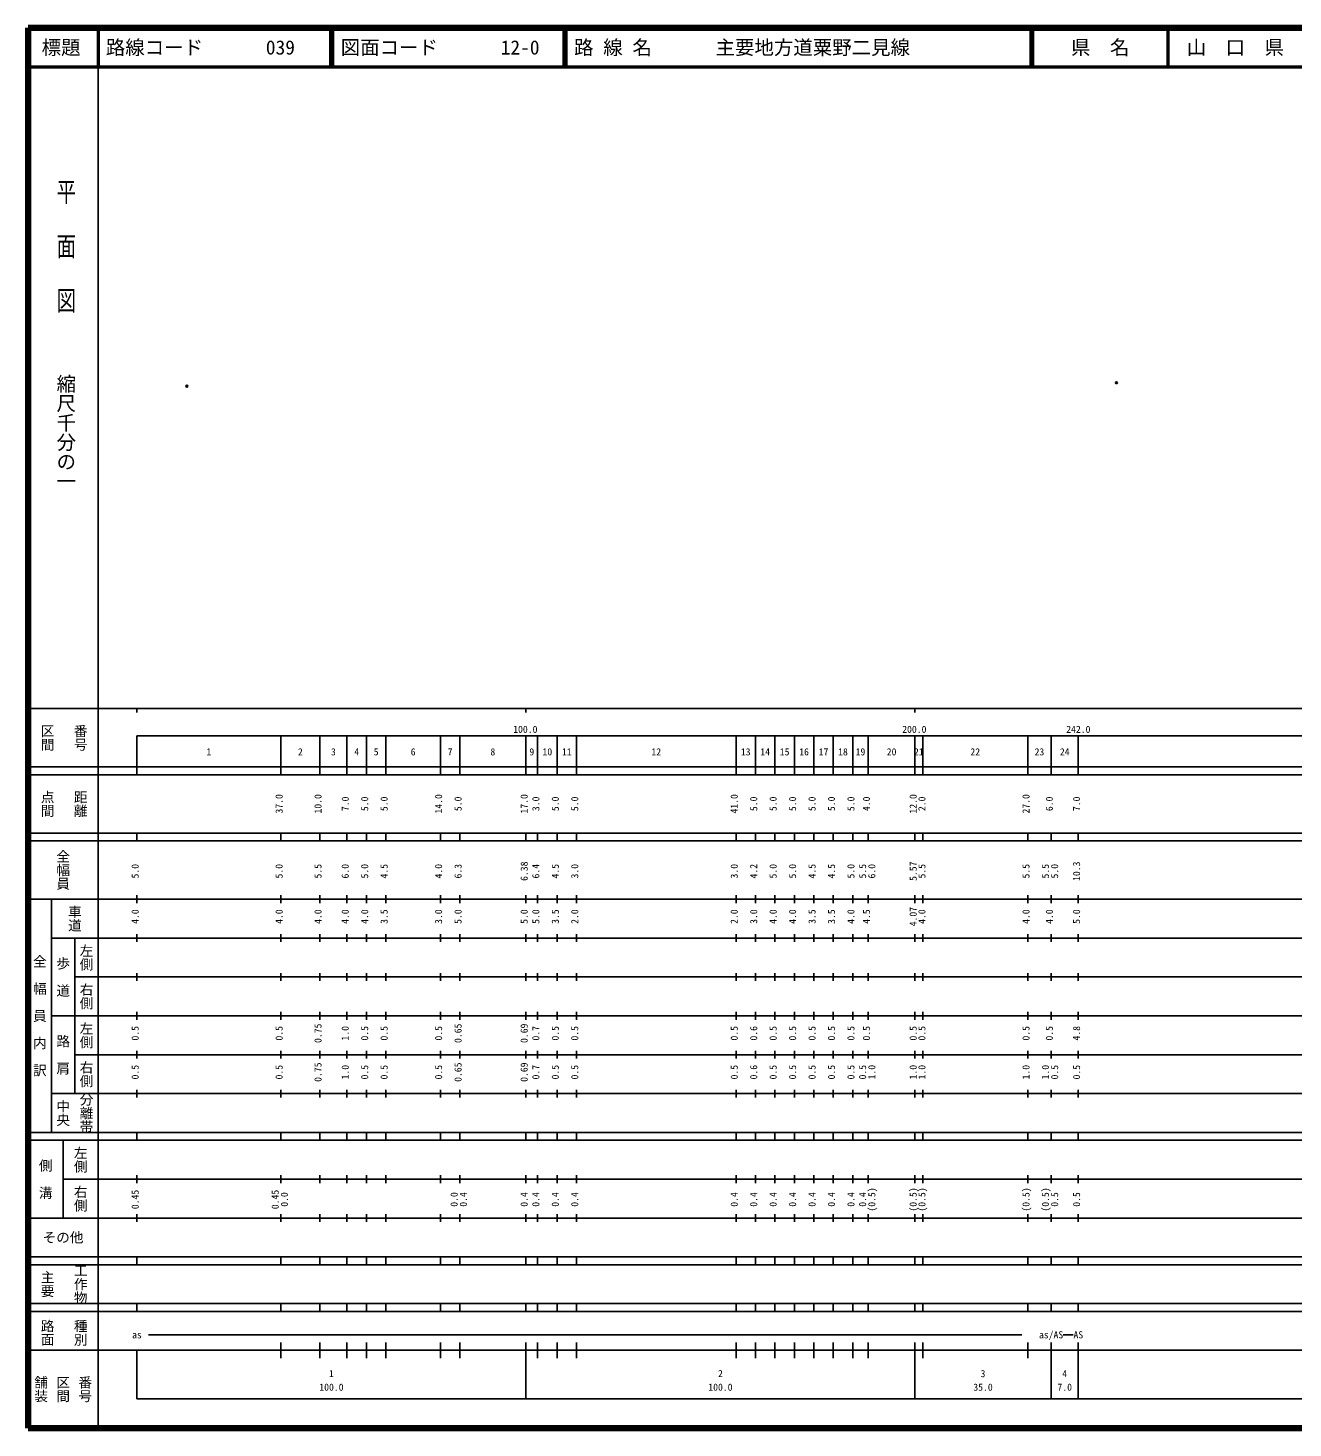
# Model space of a CAD drawing. Units: millimetres on the paper. Extents: x 40 to 680, y 20 to 380.
# Drawn here: x 40 to 365.2, y 20 to 380 of the extents above; entities that cross this region are included whole.
import ezdxf
from ezdxf.enums import TextEntityAlignment as Align

# ---------------------------------------------------------------- set-up
doc = ezdxf.new("R2010")
doc.units = ezdxf.units.MM
doc.header["$PDMODE"] = 32
doc.header["$PDSIZE"] = 0.5
doc.layers.add('M-OTRS', color=6, linetype='Continuous')
doc.layers.add('M-TTL-TXT', color=7, linetype='Continuous')
for name, color, linetype, lineweight in [('M-TTL', 2, 'Continuous', 140), ('M-TTL-BAND', 7, 'Continuous', 25), ('M-TTL-LINE', 7, 'Continuous', 50)]:
    doc.layers.add(name, color=color, linetype=linetype, lineweight=lineweight)
doc.styles.add('@ＭＳ ゴシック', font='')
doc.styles.add('ＭＳ ゴシック', font='')
doc.styles.get('@ＭＳ ゴシック').set_extended_font_data('@MS Gothic')
doc.styles.get('ＭＳ ゴシック').set_extended_font_data('MS Gothic')

msp = doc.modelspace()

# ---------------------------------------------------------------- linework, layer by layer
at = {"layer": 'M-OTRS'}
for p in [(80.857, 287.876), (319.78, 288.794)]:
    msp.add_point(p, dxfattribs=at)
at = {"layer": 'M-TTL'}
for p, q in [((40, 380), (40, 20)), ((680, 380), (40, 380)), ((40, 20), (680, 20))]:
    msp.add_line(p, q, dxfattribs=at)
at = {"layer": 'M-TTL-BAND'}
for p, q in [((58, 370), (58, 20)), ((40, 205), (579, 205)), ((68, 205), (68, 204)), ((168, 205), (168, 204)), ((268, 205), (268, 204)), ((68, 198), (579, 198)), ((68, 198), (68, 188)), ((105, 188), (105, 198)), ((115, 188), (115, 198)), ((122, 188), (122, 198)), ((127, 188), (127, 198)), ((132, 188), (132, 198)), ((146, 188), (146, 198)), ((151, 188), (151, 198)), ((168, 188), (168, 198)), ((171, 188), (171, 198)), ((176, 188), (176, 198)), ((181, 188), (181, 198)), ((222, 188), (222, 198)), ((227, 188), (227, 198)), ((232, 188), (232, 198)), ((237, 188), (237, 198)), ((242, 188), (242, 198)), ((247, 188), (247, 198)), ((252, 188), (252, 198)), ((256, 188), (256, 198)), ((268, 188), (268, 198)), ((270, 188), (270, 198)), ((297, 188), (297, 198)), ((303, 188), (303, 198)), ((310, 188), (310, 198)), ((40, 190), (579, 190)), ((40, 188), (579, 188)), ((40, 173), (579, 173)), ((68, 171), (68, 173)), ((105, 171), (105, 173)), ((115, 171), (115, 173)), ((122, 171), (122, 173)), ((127, 171), (127, 173)), ((132, 171), (132, 173)), ((146, 171), (146, 173)), ((151, 171), (151, 173)), ((168, 171), (168, 173)), ((171, 171), (171, 173)), ((176, 171), (176, 173)), ((181, 171), (181, 173)), ((222, 171), (222, 173)), ((227, 171), (227, 173)), ((232, 171), (232, 173)), ((237, 171), (237, 173)), ((242, 171), (242, 173)), ((247, 171), (247, 173)), ((252, 171), (252, 173)), ((256, 171), (256, 173)), ((268, 171), (268, 173)), ((270, 171), (270, 173)), ((297, 171), (297, 173)), ((303, 171), (303, 173)), ((310, 171), (310, 173)), ((40, 171), (579, 171)), ((40, 156), (579, 156)), ((46, 96), (46, 156)), ((68, 155), (68, 157)), ((105, 155), (105, 157)), ((115, 155), (115, 157)), ((122, 155), (122, 157)), ((127, 155), (127, 157)), ((132, 155), (132, 157)), ((146, 155), (146, 157)), ((151, 155), (151, 157)), ((168, 155), (168, 157)), ((171, 155), (171, 157)), ((176, 155), (176, 157)), ((181, 155), (181, 157)), ((222, 155), (222, 157)), ((227, 155), (227, 157)), ((232, 155), (232, 157)), ((237, 155), (237, 157)), ((242, 155), (242, 157)), ((247, 155), (247, 157)), ((252, 155), (252, 157)), ((256, 155), (256, 157)), ((268, 155), (268, 157)), ((270, 155), (270, 157)), ((297, 155), (297, 157)), ((303, 155), (303, 157)), ((310, 155), (310, 157)), ((46, 146), (579, 146)), ((52, 146), (52, 106)), ((68, 145), (68, 147)), ((105, 145), (105, 147)), ((115, 145), (115, 147)), ((122, 145), (122, 147)), ((127, 145), (127, 147)), ((132, 145), (132, 147)), ((146, 145), (146, 147)), ((151, 145), (151, 147)), ((168, 145), (168, 147)), ((171, 145), (171, 147)), ((176, 145), (176, 147)), ((181, 145), (181, 147)), ((222, 145), (222, 147)), ((227, 145), (227, 147)), ((232, 145), (232, 147)), ((237, 145), (237, 147)), ((242, 145), (242, 147)), ((247, 145), (247, 147)), ((252, 145), (252, 147)), ((256, 145), (256, 147)), ((268, 145), (268, 147)), ((270, 145), (270, 147)), ((297, 145), (297, 147)), ((303, 145), (303, 147)), ((310, 145), (310, 147)), ((68, 135), (68, 137)), ((105, 135), (105, 137)), ((115, 135), (115, 137)), ((122, 135), (122, 137)), ((127, 135), (127, 137)), ((132, 135), (132, 137)), ((146, 135), (146, 137)), ((151, 135), (151, 137)), ((168, 135), (168, 137)), ((171, 135), (171, 137)), ((176, 135), (176, 137)), ((181, 135), (181, 137)), ((222, 135), (222, 137)), ((227, 135), (227, 137)), ((232, 135), (232, 137)), ((237, 135), (237, 137)), ((242, 135), (242, 137)), ((247, 135), (247, 137)), ((252, 135), (252, 137)), ((256, 135), (256, 137)), ((268, 135), (268, 137)), ((270, 135), (270, 137)), ((297, 135), (297, 137)), ((303, 135), (303, 137)), ((310, 135), (310, 137)), ((52, 136), (579, 136)), ((46, 126), (579, 126)), ((68, 125), (68, 127)), ((105, 125), (105, 127)), ((115, 125), (115, 127)), ((122, 125), (122, 127)), ((127, 125), (127, 127)), ((132, 125), (132, 127)), ((146, 125), (146, 127)), ((151, 125), (151, 127)), ((168, 125), (168, 127)), ((171, 125), (171, 127)), ((176, 125), (176, 127)), ((181, 125), (181, 127)), ((222, 125), (222, 127)), ((227, 125), (227, 127)), ((232, 125), (232, 127)), ((237, 125), (237, 127)), ((242, 125), (242, 127)), ((247, 125), (247, 127)), ((252, 125), (252, 127)), ((256, 125), (256, 127)), ((268, 125), (268, 127)), ((270, 125), (270, 127)), ((297, 125), (297, 127)), ((303, 125), (303, 127)), ((310, 125), (310, 127)), ((52, 116), (579, 116)), ((68, 115), (68, 117)), ((105, 115), (105, 117)), ((115, 115), (115, 117)), ((122, 115), (122, 117)), ((127, 115), (127, 117)), ((132, 115), (132, 117)), ((146, 115), (146, 117)), ((151, 115), (151, 117)), ((168, 115), (168, 117)), ((171, 115), (171, 117)), ((176, 115), (176, 117)), ((181, 115), (181, 117)), ((222, 115), (222, 117)), ((227, 115), (227, 117)), ((232, 115), (232, 117)), ((237, 115), (237, 117)), ((242, 115), (242, 117)), ((247, 115), (247, 117)), ((252, 115), (252, 117)), ((256, 115), (256, 117)), ((268, 115), (268, 117)), ((270, 115), (270, 117)), ((297, 115), (297, 117)), ((303, 115), (303, 117)), ((310, 115), (310, 117)), ((46, 106), (579, 106)), ((68, 105), (68, 107)), ((105, 105), (105, 107)), ((115, 105), (115, 107)), ((122, 105), (122, 107)), ((127, 105), (127, 107)), ((132, 105), (132, 107)), ((146, 105), (146, 107)), ((151, 105), (151, 107)), ((168, 105), (168, 107)), ((171, 105), (171, 107)), ((176, 105), (176, 107)), ((181, 105), (181, 107)), ((222, 105), (222, 107)), ((227, 105), (227, 107)), ((232, 105), (232, 107)), ((237, 105), (237, 107)), ((242, 105), (242, 107)), ((247, 105), (247, 107)), ((252, 105), (252, 107)), ((256, 105), (256, 107)), ((268, 105), (268, 107)), ((270, 105), (270, 107)), ((297, 105), (297, 107)), ((303, 105), (303, 107)), ((310, 105), (310, 107)), ((40, 96), (579, 96)), ((40, 94), (579, 94)), ((49, 94), (49, 74)), ((68, 94), (68, 96)), ((105, 94), (105, 96)), ((115, 94), (115, 96)), ((122, 94), (122, 96)), ((127, 94), (127, 96)), ((132, 94), (132, 96)), ((146, 94), (146, 96)), ((151, 94), (151, 96)), ((168, 94), (168, 96)), ((171, 94), (171, 96)), ((176, 94), (176, 96)), ((181, 94), (181, 96)), ((222, 94), (222, 96)), ((227, 94), (227, 96)), ((232, 94), (232, 96)), ((237, 94), (237, 96)), ((242, 94), (242, 96)), ((247, 94), (247, 96)), ((252, 94), (252, 96)), ((256, 94), (256, 96)), ((268, 94), (268, 96)), ((270, 94), (270, 96)), ((297, 94), (297, 96)), ((303, 94), (303, 96)), ((310, 94), (310, 96)), ((49, 84), (579, 84)), ((68, 83), (68, 85)), ((105, 83), (105, 85)), ((115, 83), (115, 85)), ((122, 83), (122, 85)), ((127, 83), (127, 85)), ((132, 83), (132, 85)), ((146, 83), (146, 85)), ((151, 83), (151, 85)), ((168, 83), (168, 85)), ((171, 83), (171, 85)), ((176, 83), (176, 85)), ((181, 83), (181, 85)), ((222, 83), (222, 85)), ((227, 83), (227, 85)), ((232, 83), (232, 85)), ((237, 83), (237, 85)), ((242, 83), (242, 85)), ((247, 83), (247, 85)), ((252, 83), (252, 85)), ((256, 83), (256, 85)), ((268, 83), (268, 85)), ((270, 83), (270, 85)), ((297, 83), (297, 85)), ((303, 83), (303, 85)), ((310, 83), (310, 85)), ((40, 74), (579, 74)), ((68, 73), (68, 75)), ((105, 73), (105, 75)), ((115, 73), (115, 75)), ((122, 73), (122, 75)), ((127, 73), (127, 75)), ((132, 73), (132, 75)), ((146, 73), (146, 75)), ((151, 73), (151, 75)), ((168, 73), (168, 75)), ((171, 73), (171, 75)), ((176, 73), (176, 75)), ((181, 73), (181, 75)), ((222, 73), (222, 75)), ((227, 73), (227, 75)), ((232, 73), (232, 75)), ((237, 73), (237, 75)), ((242, 73), (242, 75)), ((247, 73), (247, 75)), ((252, 73), (252, 75)), ((256, 73), (256, 75)), ((268, 73), (268, 75)), ((270, 73), (270, 75)), ((297, 73), (297, 75)), ((303, 73), (303, 75)), ((310, 73), (310, 75)), ((40, 64), (579, 64)), ((40, 62), (579, 62)), ((68, 62), (68, 64)), ((105, 62), (105, 64)), ((115, 62), (115, 64)), ((122, 62), (122, 64)), ((127, 62), (127, 64)), ((132, 62), (132, 64)), ((146, 62), (146, 64)), ((151, 62), (151, 64)), ((168, 62), (168, 64)), ((171, 62), (171, 64)), ((176, 62), (176, 64)), ((181, 62), (181, 64)), ((222, 62), (222, 64)), ((227, 62), (227, 64)), ((232, 62), (232, 64)), ((237, 62), (237, 64)), ((242, 62), (242, 64)), ((247, 62), (247, 64)), ((252, 62), (252, 64)), ((256, 62), (256, 64)), ((268, 62), (268, 64)), ((270, 62), (270, 64)), ((297, 62), (297, 64)), ((303, 62), (303, 64)), ((310, 62), (310, 64)), ((40, 52), (579, 52)), ((68, 50), (68, 52)), ((105, 50), (105, 52)), ((115, 50), (115, 52)), ((122, 50), (122, 52)), ((127, 50), (127, 52)), ((132, 50), (132, 52)), ((146, 50), (146, 52)), ((151, 50), (151, 52)), ((168, 50), (168, 52)), ((171, 50), (171, 52)), ((176, 50), (176, 52)), ((181, 50), (181, 52)), ((222, 50), (222, 52)), ((227, 50), (227, 52)), ((232, 50), (232, 52)), ((237, 50), (237, 52)), ((242, 50), (242, 52)), ((247, 50), (247, 52)), ((252, 50), (252, 52)), ((256, 50), (256, 52)), ((268, 50), (268, 52)), ((270, 50), (270, 52)), ((297, 50), (297, 52)), ((303, 50), (303, 52)), ((310, 50), (310, 52)), ((40, 50), (579, 50)), ((71, 44), (295.5, 44)), ((308.638, 44), (306.131, 44)), ((40, 40), (579, 40)), ((68, 40), (68, 27.5)), ((105, 38), (105, 42)), ((115, 38), (115, 42)), ((122, 38), (122, 42)), ((127, 38), (127, 42)), ((132, 38), (132, 42)), ((146, 38), (146, 42)), ((151, 38), (151, 42)), ((168, 27.5), (168, 42)), ((171, 38), (171, 42)), ((176, 38), (176, 42)), ((181, 38), (181, 42)), ((222, 38), (222, 42)), ((227, 38), (227, 42)), ((232, 38), (232, 42)), ((237, 38), (237, 42)), ((242, 38), (242, 42)), ((247, 38), (247, 42)), ((252, 38), (252, 42)), ((256, 38), (256, 42)), ((268, 27.5), (268, 42)), ((270, 38), (270, 42)), ((297, 38), (297, 42)), ((303, 27.5), (303, 42)), ((310, 27.5), (310, 42)), ((68, 27.5), (579, 27.5))]:
    msp.add_line(p, q, dxfattribs=at)
at = {"layer": 'M-TTL-LINE'}
for p, q in [((58, 380), (58, 370)), ((117.75, 380), (117.75, 370)), ((118.25, 380), (118.25, 370)), ((177.75, 380), (177.75, 370)), ((178.25, 380), (178.25, 370)), ((297.75, 380), (297.75, 370)), ((298.25, 380), (298.25, 370)), ((333, 380), (333, 370)), ((40, 370), (680, 370))]:
    msp.add_line(p, q, dxfattribs=at)

# ---------------------------------------------------------------- texts
at = {"layer": 'M-TTL-BAND', "style": '@ＭＳ ゴシック', "width": 1.4}
msp.add_text('平  面  図', height=3.666, rotation=270, dxfattribs=at).set_placement((49.777, 306.475), align=Align.MIDDLE_RIGHT)
at = {"layer": 'M-TTL-BAND', "style": '@ＭＳ ゴシック'}
msp.add_text('縮尺千分の一', height=3.666, rotation=270, dxfattribs=at).set_placement((49.777, 261.03), align=Align.MIDDLE_RIGHT)
for s, p in [('区間', (45, 197.5)), ('番号', (53.5, 197.5)), ('点間', (45, 180.5)), ('距離', (53.5, 180.5)), ('全幅員', (49, 163.5)), ('車道', (52, 151)), ('左側', (55, 141)), ('全\u3000幅\u3000員\u3000内\u3000訳', (43, 126)), ('歩\u3000道', (49, 136)), ('右側', (55, 131)), ('左側', (55, 121)), ('路\u3000肩', (49, 116)), ('右側', (55, 111)), ('分離帯', (55, 101)), ('中央', (49, 101)), ('左側', (53.5, 89)), ('側\u3000溝', (44.5, 84)), ('右側', (53.5, 79)), ('工作物', (53.5, 57)), ('主要', (45, 57)), ('路面', (45, 44.5)), ('種別', (53.5, 44.5)), ('舗装', (43.333, 30)), ('区間', (49, 30)), ('番号', (54.667, 30))]:
    msp.add_text(s, height=2.566, rotation=270, dxfattribs=at).set_placement(p, align=Align.MIDDLE_CENTER)
at = {"layer": 'M-TTL-BAND', "style": 'ＭＳ ゴシック'}
for s, p in [('100.0', (167.844, 198.195)), ('200.0', (267.844, 198.195)), ('242.0', (310, 198.195)), ('1', (86.5, 192.405)), ('2', (110, 192.405)), ('3', (118.5, 192.405)), ('4', (124.5, 192.405)), ('5', (129.5, 192.405)), ('6', (139, 192.405)), ('7', (148.5, 192.405)), ('8', (159.5, 192.405)), ('9', (169.5, 192.405)), ('10', (173.5, 192.405)), ('11', (178.5, 192.405)), ('12', (201.5, 192.405)), ('13', (224.5, 192.405)), ('14', (229.5, 192.405)), ('15', (234.5, 192.405)), ('16', (239.5, 192.405)), ('17', (244.5, 192.405)), ('18', (249.5, 192.405)), ('19', (254, 192.405)), ('20', (262, 192.405)), ('21', (269, 192.405)), ('22', (283.5, 192.405)), ('23', (300, 192.405)), ('24', (306.5, 192.405)), ('as', (68, 42.5)), ('as/AS', (303, 42.5)), ('AS', (310, 42.5)), ('1', (118, 32.523)), ('2', (218, 32.523)), ('3', (285.5, 32.523)), ('4', (306.5, 32.523)), ('100.0', (118, 29.033)), ('100.0', (218, 29.033)), ('35.0', (285.5, 29.033)), ('7.0', (306.5, 29.033))]:
    msp.add_text(s, height=1.833, dxfattribs=at).set_placement(p, align=Align.BOTTOM_CENTER)
for s, p in [('37.0', (106, 180.5)), ('10.0', (116, 180.5)), ('7.0', (123, 180.5)), ('5.0', (128, 180.5)), ('5.0', (133, 180.5)), ('14.0', (147, 180.5)), ('5.0', (152, 180.5)), ('17.0', (169, 180.5)), ('3.0', (172, 180.5)), ('5.0', (177, 180.5)), ('5.0', (182, 180.5)), ('41.0', (223, 180.5)), ('5.0', (228, 180.5)), ('5.0', (233, 180.5)), ('5.0', (238, 180.5)), ('5.0', (243, 180.5)), ('5.0', (248, 180.5)), ('5.0', (253, 180.5)), ('4.0', (257, 180.5)), ('12.0', (269, 180.5)), ('2.0', (271.246, 180.5)), ('27.0', (298, 180.5)), ('6.0', (304, 180.5)), ('7.0', (311, 180.5)), ('5.0', (69, 163.174)), ('5.0', (106, 163.174)), ('5.5', (116, 163.174)), ('6.0', (123, 163.174)), ('5.0', (128, 163.174)), ('4.5', (133, 163.174)), ('4.0', (147, 163.174)), ('6.3', (152, 163.174)), ('6.38', (169, 163.174)), ('6.4', (172, 163.174)), ('4.5', (177, 163.174)), ('3.0', (182, 163.174)), ('3.0', (223, 163.174)), ('4.2', (228, 163.174)), ('5.0', (233, 163.174)), ('5.0', (238, 163.174)), ('4.5', (243, 163.174)), ('4.5', (248, 163.174)), ('5.0', (253, 163.174)), ('5.5', (256, 163.174)), ('6.0', (258.37, 163.174)), ('5.57', (269, 163.174)), ('5.5', (271.246, 163.174)), ('5.5', (298, 163.174)), ('5.5', (303, 163.174)), ('5.0', (305.37, 163.174)), ('10.3', (311, 163.174)), ('4.0', (69, 151.5)), ('4.0', (106, 151.5)), ('4.0', (116, 151.5)), ('4.0', (123, 151.5)), ('4.0', (128, 151.5)), ('3.5', (133, 151.5)), ('3.0', (147, 151.5)), ('5.0', (152, 151.5)), ('5.0', (169, 151.5)), ('5.0', (172, 151.5)), ('3.5', (177, 151.5)), ('2.0', (182, 151.5)), ('2.0', (223, 151.5)), ('3.0', (228, 151.5)), ('4.0', (233, 151.5)), ('4.0', (238, 151.5)), ('3.5', (243, 151.5)), ('3.5', (248, 151.5)), ('4.0', (253, 151.5)), ('4.5', (257, 151.5)), ('4.07', (269, 151.5)), ('4.0', (271.246, 151.5)), ('4.0', (298, 151.5)), ('4.0', (304, 151.5)), ('5.0', (311, 151.5)), ('0.5', (69, 121.5)), ('0.5', (106, 121.5)), ('0.75', (116, 121.5)), ('1.0', (123, 121.5)), ('0.5', (128, 121.5)), ('0.5', (133, 121.5)), ('0.5', (147, 121.5)), ('0.65', (152, 121.5)), ('0.69', (169, 121.5)), ('0.7', (172, 121.5)), ('0.5', (177, 121.5)), ('0.5', (182, 121.5)), ('0.5', (223, 121.5)), ('0.6', (228, 121.5)), ('0.5', (233, 121.5)), ('0.5', (238, 121.5)), ('0.5', (243, 121.5)), ('0.5', (248, 121.5)), ('0.5', (253, 121.5)), ('0.5', (257, 121.5)), ('0.5', (269, 121.5)), ('0.5', (271.246, 121.5)), ('0.5', (298, 121.5)), ('0.5', (304, 121.5)), ('4.8', (311, 121.5)), ('0.5', (69, 111.5)), ('0.5', (106, 111.5)), ('0.75', (116, 111.5)), ('1.0', (123, 111.5)), ('0.5', (128, 111.5)), ('0.5', (133, 111.5)), ('0.5', (147, 111.5)), ('0.65', (152, 111.5)), ('0.69', (169, 111.5)), ('0.7', (172, 111.5)), ('0.5', (177, 111.5)), ('0.5', (182, 111.5)), ('0.5', (223, 111.5)), ('0.6', (228, 111.5)), ('0.5', (233, 111.5)), ('0.5', (238, 111.5)), ('0.5', (243, 111.5)), ('0.5', (248, 111.5)), ('0.5', (253, 111.5)), ('0.5', (256, 111.5)), ('1.0', (258.37, 111.5)), ('1.0', (269, 111.5)), ('1.0', (271.246, 111.5)), ('1.0', (298, 111.5)), ('1.0', (303, 111.5)), ('0.5', (305.37, 111.5)), ('0.5', (311, 111.5)), ('0.45', (69, 78.764)), ('0.45', (105, 78.764)), ('0.0', (107.37, 78.764)), ('0.0', (151, 78.764)), ('0.4', (153.37, 78.764)), ('0.4', (169, 78.764)), ('0.4', (172, 78.764)), ('0.4', (177, 78.764)), ('0.4', (182, 78.764)), ('0.4', (223, 78.764)), ('0.4', (228, 78.764)), ('0.4', (233, 78.764)), ('0.4', (238, 78.764)), ('0.4', (243, 78.764)), ('0.4', (248, 78.764)), ('0.4', (253, 78.764)), ('0.4', (256, 78.764)), ('(0.5)', (258.37, 78.764)), ('(0.5)', (269, 78.764)), ('(0.5)', (271.246, 78.764)), ('(0.5)', (298, 78.764)), ('(0.5)', (303, 78.764)), ('0.5', (305.37, 78.764)), ('0.5', (311, 78.764))]:
    msp.add_text(s, height=1.833, rotation=90, dxfattribs=at).set_placement(p, align=Align.BOTTOM_CENTER)
msp.add_text('その他', height=2.566, dxfattribs=at).set_placement((49, 69), align=Align.MIDDLE_CENTER)
at = {"layer": 'M-TTL-TXT', "style": 'ＭＳ ゴシック'}
for s, p in [('標題', (48.5, 375)), ('県\u3000名', (315.625, 375)), ('山\u3000口\u3000県', (350.375, 375))]:
    msp.add_text(s, height=3.666, dxfattribs=at).set_placement(p, align=Align.MIDDLE_CENTER)
for s, p in [('路線コード', (60, 375)), ('039', (101.142, 375)), ('図面コード', (120.38, 375)), ('12-0', (161.521, 375)), ('路 線 名', (180.38, 375)), ('主要地方道粟野二見線', (216.734, 375))]:
    msp.add_text(s, height=3.666, dxfattribs=at).set_placement(p, align=Align.MIDDLE_LEFT)

doc.saveas('drawing.dxf')
